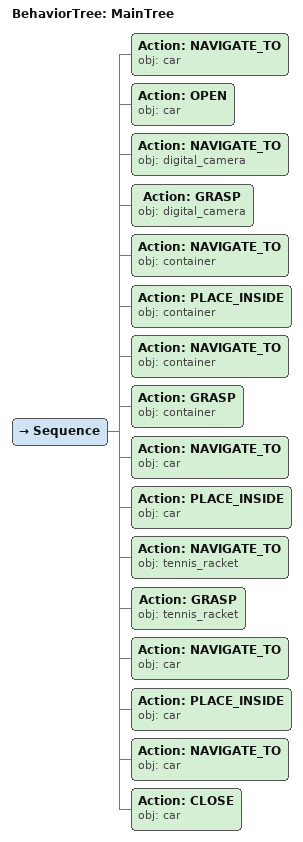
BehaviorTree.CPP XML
<root main_tree_to_execute="MainTree">
  <BehaviorTree ID="MainTree">
    <Sequence>
      <!-- Navigate to car -->
      <Action ID="NAVIGATE_TO" obj="car" />
      <!-- Open car -->
      <Action ID="OPEN" obj="car" />
      <!-- Navigate to digital_camera -->
      <Action ID="NAVIGATE_TO" obj="digital_camera" />
      <!-- Grasp digital_camera -->
      <Action ID="GRASP" obj="digital_camera" />
      <!-- Navigate to container -->
      <Action ID="NAVIGATE_TO" obj="container" />
      <!-- Place inside container -->
      <Action ID="PLACE_INSIDE" obj="container" />
      <!-- Navigate to container -->
      <Action ID="NAVIGATE_TO" obj="container" />
      <!-- Grasp container -->
      <Action ID="GRASP" obj="container" />
      <!-- Navigate to car -->
      <Action ID="NAVIGATE_TO" obj="car" />
      <!-- Place inside car -->
      <Action ID="PLACE_INSIDE" obj="car" />
      <!-- Navigate to tennis_racket -->
      <Action ID="NAVIGATE_TO" obj="tennis_racket" />
      <!-- Grasp tennis_racket -->
      <Action ID="GRASP" obj="tennis_racket" />
      <!-- Navigate to car -->
      <Action ID="NAVIGATE_TO" obj="car" />
      <!-- Place inside car -->
      <Action ID="PLACE_INSIDE" obj="car" />
      <!-- Navigate to car -->
      <Action ID="NAVIGATE_TO" obj="car" />
      <!-- Close car -->
      <Action ID="CLOSE" obj="car" />
    </Sequence>
  </BehaviorTree>
</root>
